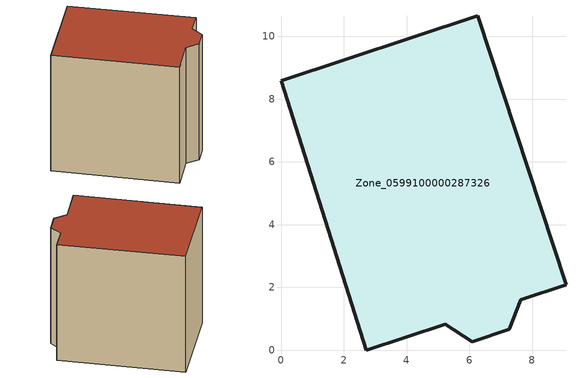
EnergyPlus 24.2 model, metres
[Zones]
Zone_0599100000287326
 floor ground (C_G): 5.23,0.83 2.72,0 0,8.59 6.27,10.65 9.08,2.08 7.64,1.61 7.27,0.66 6.1,0.27 z0
 wall outside (C_F): 6.27,10.65 0,8.59 2.72,0 5.23,0.83 6.1,0.27 7.27,0.66 7.64,1.61 9.08,2.08 6.27,10.65 z0:9.32
 roof outside (C_R): 7.64,1.61 9.08,2.08 6.27,10.65 0,8.59 2.72,0 5.23,0.83 6.1,0.27 7.27,0.66 z9.32
[BUILDING]
Pand.0599100000287326: North Axis=0; Terrain=City; Loads Convergence Tolerance Value=0.04; Temperature Convergence Tolerance Value=0.4; Solar Distribution=FullExterior; Maximum Number of Warmup Days=25; Minimum Number of Warmup Days=1
[Site:Location]
Rotterdam.The.Hague.AP_ZH_NLD Design_Conditions: Latitude=51.96; Longitude=4.45; Time Zone=1; Elevation=-4.5
[SITE:GROUNDTEMPERATURE:BUILDINGSURFACE]
18, 18, 18, 18, 18, 18, 18, 18, 18, 18, 18, 18
[MATERIAL] Thermal Absorptance=0.9; Solar Absorptance=0.7; Visible Absorptance=0.7
Name | Roughness | Thickness | Conductivity | Density | Specific Heat
G.TI.1946 | MediumSmooth | 0.15 | 1 | 540 | 1210
F.TI.1946 | Rough | 0.3 | 0.857143 | 1920 | 840
R.TI.1946 | MediumRough | 0.2 | 0.1 | 1500 | 1000
[CONSTRUCTION]
C_G: G.TI.1946
C_F: F.TI.1946
C_R: R.TI.1946
[ZONE]
Zone_0599100000287326: Type=1; Multiplier=1; Ceiling Height=Autocalculate; Volume=Autocalculate; Floor Area=autocalculate; Part of Total Floor Area=Yes
[ZONEINFILTRATION:DESIGNFLOWRATE]
Infil_Zone_0599100000287326: Zone or ZoneList or Space or SpaceList=Zone_0599100000287326; Schedule=AlwaysOn; Design Flow Rate Calculation Method=Flow/Area; Flow Rate per Floor Area=0.003; Constant Term Coefficient=1; Temperature Term Coefficient=0; Velocity Term Coefficient=0; Velocity Squared Term Coefficient=0
[HVACTEMPLATE:ZONE:IDEALLOADSAIRSYSTEM]
Zone_0599100000287326: Maximum Heating Supply Air Temperature=50; Minimum Cooling Supply Air Temperature=13; Maximum Heating Supply Air Humidity Ratio=0.0156; Minimum Cooling Supply Air Humidity Ratio=0.0077; Heating Limit=NoLimit; Cooling Limit=NoLimit; Dehumidification Control Type=ConstantSensibleHeatRatio; Cooling Sensible Heat Ratio=0.7; Dehumidification Setpoint=60; Humidification Control Type=None; Humidification Setpoint=30; Outdoor Air Method=None; Outdoor Air Flow Rate per Person=0.00944; Outdoor Air Flow Rate per Zone Floor Area=0; Outdoor Air Flow Rate per Zone=0; Demand Controlled Ventilation Type=None; Outdoor Air Economizer Type=NoEconomizer; Heat Recovery Type=None; Sensible Heat Recovery Effectiveness=0.7; Latent Heat Recovery Effectiveness=0.65
[ZONECONTROL:THERMOSTAT]
ThermostatControl_Zone_0599100000287326: Zone or ZoneList=Zone_0599100000287326; Control Type Schedule=DualSetpointControlType; Control 1=Thermostat_Zone_0599100000287326; Temperature Difference Between Cutout And Setpoint=0
[THERMOSTATSETPOINT:DUALSETPOINT]
Thermostat_Zone_0599100000287326: Heating Setpoint Temperature Schedule=HeatingSetpoint_Zone_0599100000287326; Cooling Setpoint Temperature Schedule=CoolingSetpoint_Zone_0599100000287326
[SCHEDULE:COMPACT]
HeatingSetpoint_Zone_0599100000287326: Through: 12/31, For: AllDays, Until: 24:00, 21
CoolingSetpoint_Zone_0599100000287326: Through: 12/31, For: AllDays, Until: 24:00, 24
DualSetpointControlType: Through: 12/31, For: AllDays, Until: 24:00, 4
AlwaysOn: Through: 12/31, For: AllDays, Until: 24:00, 1
